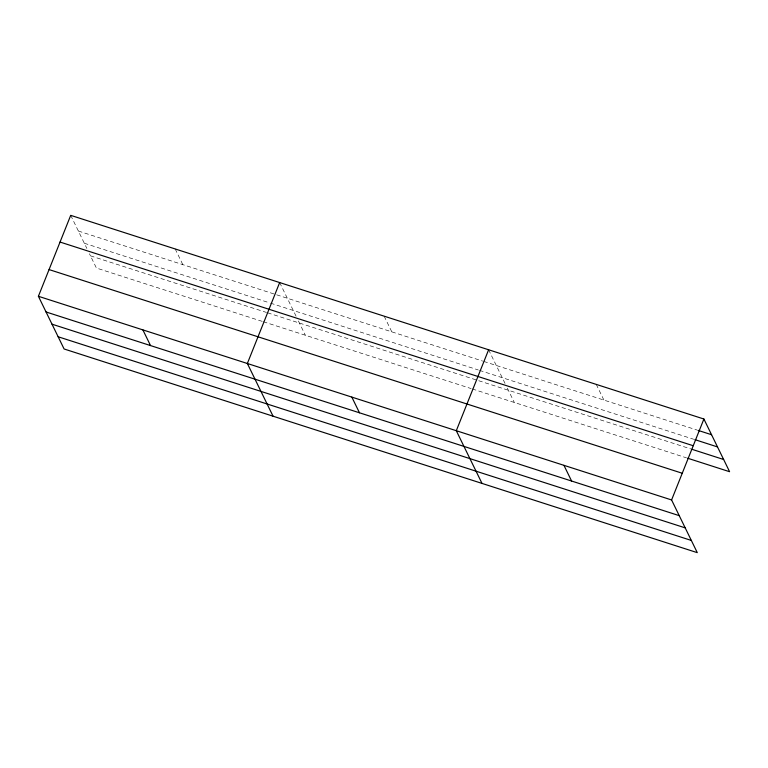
<?xml version="1.0" encoding="UTF-8"?>
<svg xmlns="http://www.w3.org/2000/svg" width="768" height="768" viewBox="0 0 768 768"><rect width="100%" height="100%" fill="white"/><g stroke="black" fill="none" stroke-linecap="round" stroke-linejoin="round"><path stroke-width="0.58" stroke-dasharray="3.84 2.88" d="M78.365 231.034L482.64 361.075M483.782 361.44L696.826 429.974M84.326 243.245L269.424 302.794M270.566 303.158L478.378 370.003M479.51 370.368L693.715 439.267M90.461 255.83L266.477 312.451M267.619 312.816L690.787 448.934M262.214 321.37L96.413 268.042L89.434 253.728M263.347 321.734L471.168 388.589M472.301 388.954L686.544 457.872M596.256 384.394L603.907 400.09M488.621 349.766L505.296 383.962M507.341 388.157L514.32 402.47M384.144 316.166L391.795 331.853M279.667 282.557L296.342 316.752M298.387 320.947L305.366 335.251M175.19 248.947L182.842 264.643M70.714 215.347L86.88 248.486"/><path stroke-width="1.15" d="M38.4 296.285L671.587 499.958L697.286 552.653L64.099 348.979L38.4 296.285L70.714 215.347L703.901 419.021L729.6 471.715L687.677 458.227M279.667 282.557L247.354 363.494L273.053 416.189M488.621 349.766L456.298 430.714L482.006 483.408M671.587 499.958L703.901 419.021M697.958 430.339L711.552 434.717M694.848 439.632L717.504 446.928M60.048 242.054L693.235 445.728M691.92 449.299L723.648 459.504M49.066 269.578L682.243 473.251M46.051 311.971L679.238 515.654M52.013 324.182L685.19 527.866M58.147 336.768L691.325 540.442M563.942 465.331L571.594 481.027M351.83 397.104L359.482 412.79M142.877 329.885L150.528 345.581"/></g></svg>
